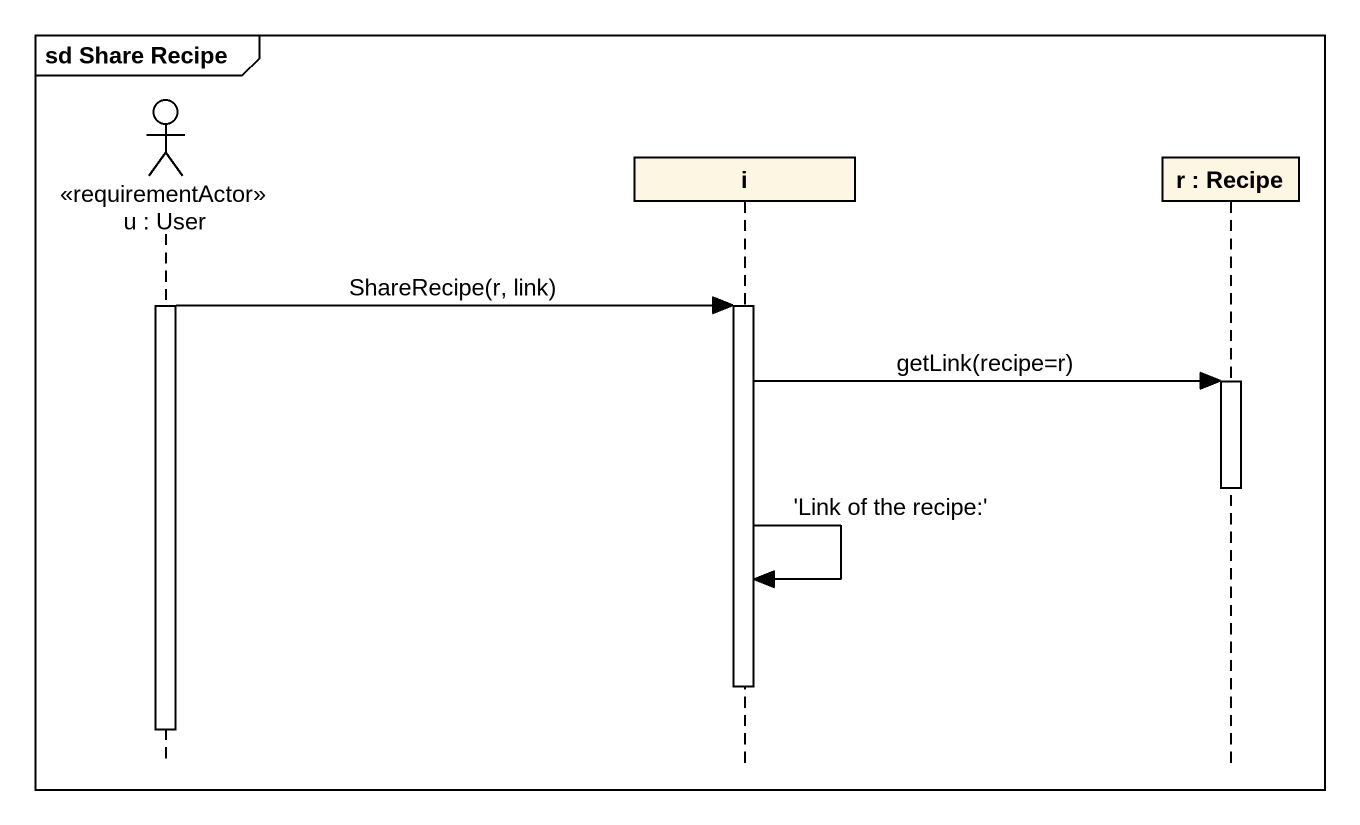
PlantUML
@startuml
mainframe sd Share Recipe
hide footbox
actor "u : User" as u <<requirementActor>>
participant i
participant "r : Recipe" as r

activate u
u -> i : ShareRecipe(r, link)
activate i
i -> r : getLink(recipe=r)
activate r
deactivate r
i -> i : 'Link of the recipe:'
deactivate i
deactivate u
@enduml
